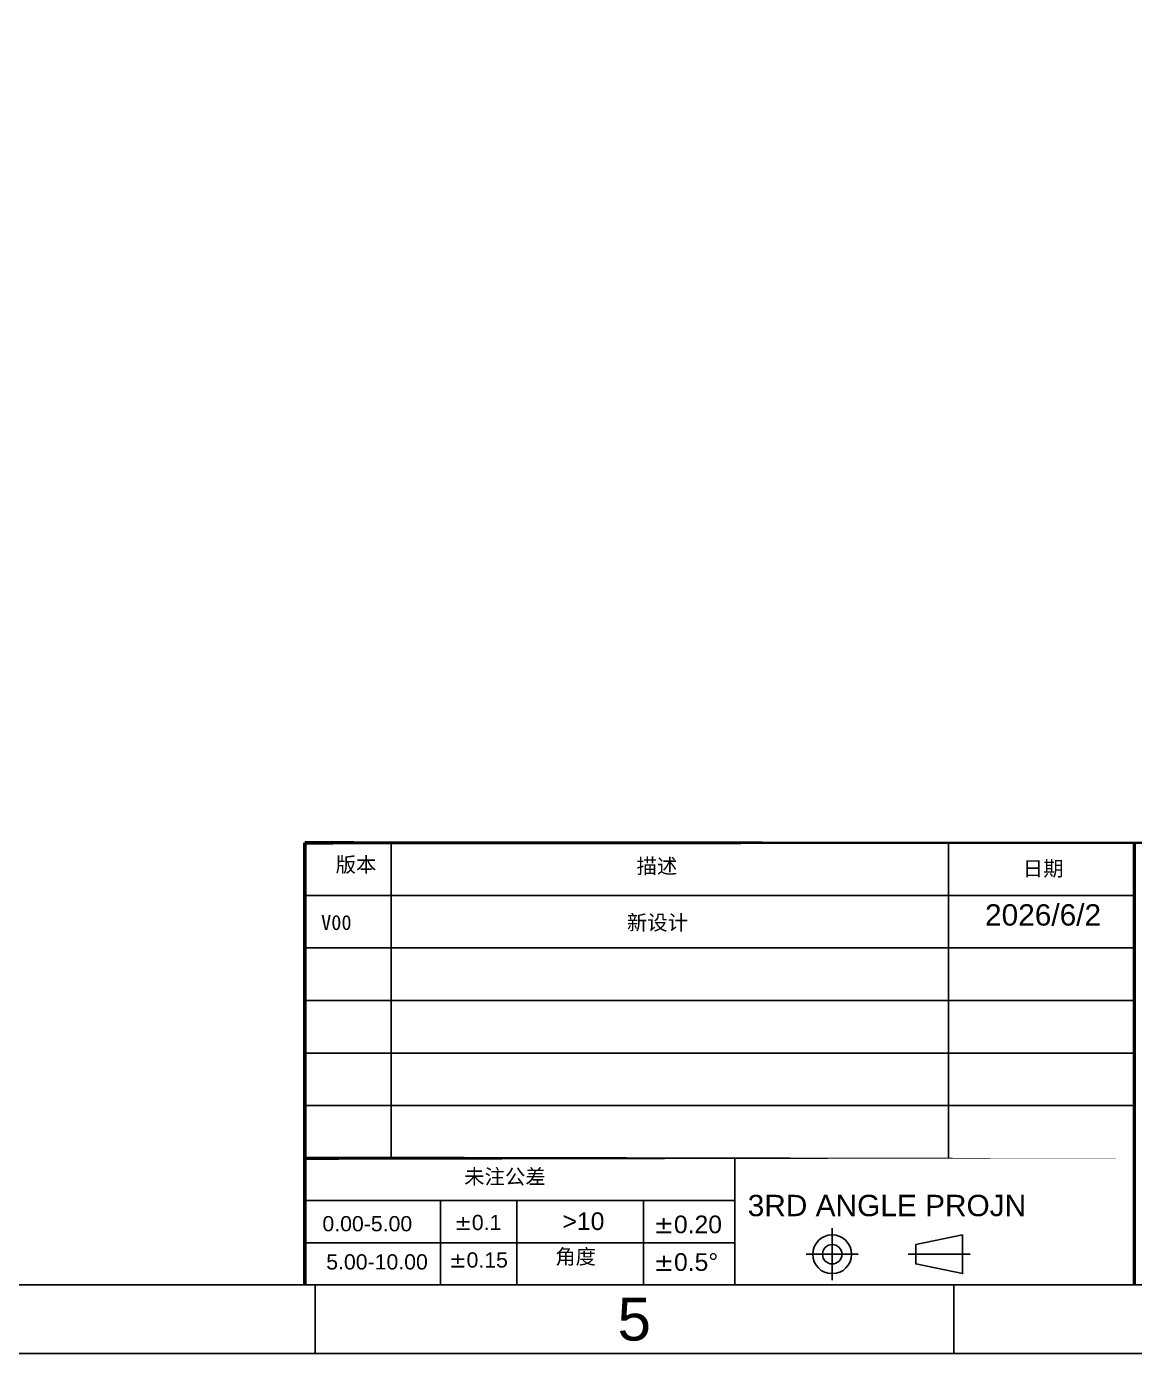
# Model space of a CAD drawing. Header units: millimetres. Extents: x 20905 to 43117, y -15595 to -5301.
# Drawn here: x 25032.7 to 25259.5, y -15444 to -15172.3 of the extents above; entities that cross this region are included whole.
import ezdxf

# ---------------------------------------------------------------- set-up
doc = ezdxf.new("R2010")
doc.units = ezdxf.units.MM
doc.header["$LTSCALE"] = 0.2
doc.layers.add('图形外框', color=7, linetype='Continuous')
doc.styles.add('宋体', font='arial.ttf')

msp = doc.modelspace()

# ---------------------------------------------------------------- linework, layer by layer
at = {"layer": '图形外框'}
for points in [[(24554.9575, -14775.179), (24554.9575, -15443.9841), (25529.2178, -15443.9841), (25529.2178, -14775.179)], [(24568.8242, -14789.2591), (24568.8242, -15429.904), (25515.3511, -15429.904), (25515.3511, -14789.2591)]]:
    msp.add_lwpolyline(points, close=True, dxfattribs=at)
at = {"layer": '图形外框', "color": 0, "const_width": 0.6953}
for points in [[(25089.6994, -15339.4511), (25089.6994, -15429.8378)], [(25259.4882, -15339.4511), (25259.4882, -15429.8378)]]:
    msp.add_lwpolyline(points, dxfattribs=at)
at = {"layer": '图形外框', "color": 0}
for points in [[(25515.2849, -15339.4511, 0, 0, 0), (25089.6994, -15339.4511, 0.6953, 0.6953, 0)], [(25259.4882, -15404.013, 0, 0, 0), (25089.6994, -15404.013, 0.6953, 0.6953, 0)]]:
    msp.add_lwpolyline(points, format="xyseb", close=True, dxfattribs=at)
for points in [[(25107.3944, -15404.013), (25107.3944, -15339.4511)], [(25221.4083, -15404.013), (25221.4083, -15339.4511)], [(25089.6994, -15350.2216), (25259.4882, -15350.2216)], [(25089.6994, -15360.9788), (25259.4882, -15360.9788)], [(25089.6994, -15371.7359), (25259.4882, -15371.7359)], [(25089.6994, -15382.4931), (25259.4882, -15382.4931)], [(25089.6994, -15393.2503), (25259.4882, -15393.2503)], [(25177.7048, -15404.013), (25177.7048, -15429.904)], [(25089.6994, -15412.6603), (25177.7048, -15412.6603)], [(25117.4918, -15412.6885), (25117.4918, -15429.9322)], [(25133.057, -15412.6603), (25133.057, -15429.904)], [(25158.9987, -15412.6603), (25158.9987, -15429.904)], [(25197.6489, -15428.9636), (25197.6489, -15418.3321)], [(25089.6994, -15421.3075), (25177.7048, -15421.3075)], [(25192.3331, -15423.6479), (25202.9646, -15423.6479)], [(25213.1877, -15423.6735), (25225.8341, -15423.6735)]]:
    msp.add_lwpolyline(points, dxfattribs=at)
msp.add_lwpolyline([(25224.3012, -15419.7004), (25224.3012, -15427.6465), (25214.7206, -15425.66), (25214.7206, -15421.6869)], close=True, dxfattribs=at)
at = {"layer": '图形外框'}
for points in [[(25091.7996, -15429.904), (25091.7996, -15443.9841)], [(25222.5435, -15429.904), (25222.5435, -15443.9841)]]:
    msp.add_lwpolyline(points, dxfattribs=at)
at = {"layer": '图形外框', "color": 0}
for radius in [3.973, 1.9865]:
    msp.add_circle((25197.6259, -15423.6735), radius, dxfattribs=at)

# ---------------------------------------------------------------- texts
at = {"layer": '图形外框', "color": 0, "style": '宋体'}
msp.add_text('3RD ANGLE PROJN', height=4.370345, dxfattribs=at).set_placement((25180.3368, -15415.8814))
at = {"layer": '图形外框', "style": '宋体'}
msp.add_text('5', height=8.8001, dxfattribs=at).set_placement((25153.7048, -15441.3441))
at = {"layer": '图形外框', "color": 0, "style": '宋体'}
for s, insert, char_height, width, attachment_point in [('{\\fSimSun|b0|i0|c134|p54;版本}', (25096.004, -15342.3898), 3.057106, 17.022744, 1), ('{\\fSimSun|b0|i0|c134|p54;描述}', (25157.5918, -15342.6931), 3.057106, 27.67302, 1), ('{\\fSimSun|b0|i0|c134|p2;日期}', (25236.635, -15343.1882), 3.057106, 23.30884, 1), ('{\\fSimSun|b0|i0|c134|p54;未注公差}', (25130.655, -15406.2613), 3.057106, 21.416796, 2), ('>10', (25146.7265, -15415.0985), 3.61607, 24.88144, 2), ('0.00-5.00', (25102.4886, -15415.8626), 3.11301, 24.88144, 2), ('{\\fVerdana|b0|i0|c134|p34;%%P}0.1', (25125.1075, -15415.6155), 3.113008, 24.88144, 2), ('{\\fVerdana|b0|i0|c134|p34;%%P}0.20', (25168.0804, -15415.7506), 3.61607, 24.88144, 2), ('{\\fVerdana|b0|i0|c134|p34;%%P}0.15', (25125.2428, -15423.2804), 3.113008, 24.88144, 2), ('{\\fSimSun|b0|i0|c134|p54;角度}', (25145.1201, -15422.636), 3.057106, 24.88144, 2), ('{\\fVerdana|b0|i0|c134|p34;%%P}0.5°', (25167.6992, -15423.4618), 3.61607, 24.88144, 2), ('5.00-10.00', (25104.4767, -15423.6812), 3.11301, 24.88144, 2)]:
    msp.add_mtext(s, dxfattribs=dict(at, insert=insert, char_height=char_height, width=width, attachment_point=attachment_point))
at = {"layer": '图形外框', "style": '宋体'}
for s, insert, char_height, width, attachment_point in [('{\\C4;2026/6/2}', (25240.7855, -15352.025), 4.367295, 35.068666, 2), ('{\\fSimSun|b0|i0|c134|p2;V00}', (25093.0283, -15354.2383), 3.057106, 13.851524, 1), ('{\\fSimSun|b0|i0|c134|p2;新设计}', (25155.6143, -15354.2383), 3.057106, 13.851524, 1)]:
    msp.add_mtext(s, dxfattribs=dict(at, insert=insert, char_height=char_height, width=width, attachment_point=attachment_point))

doc.saveas('drawing.dxf')
